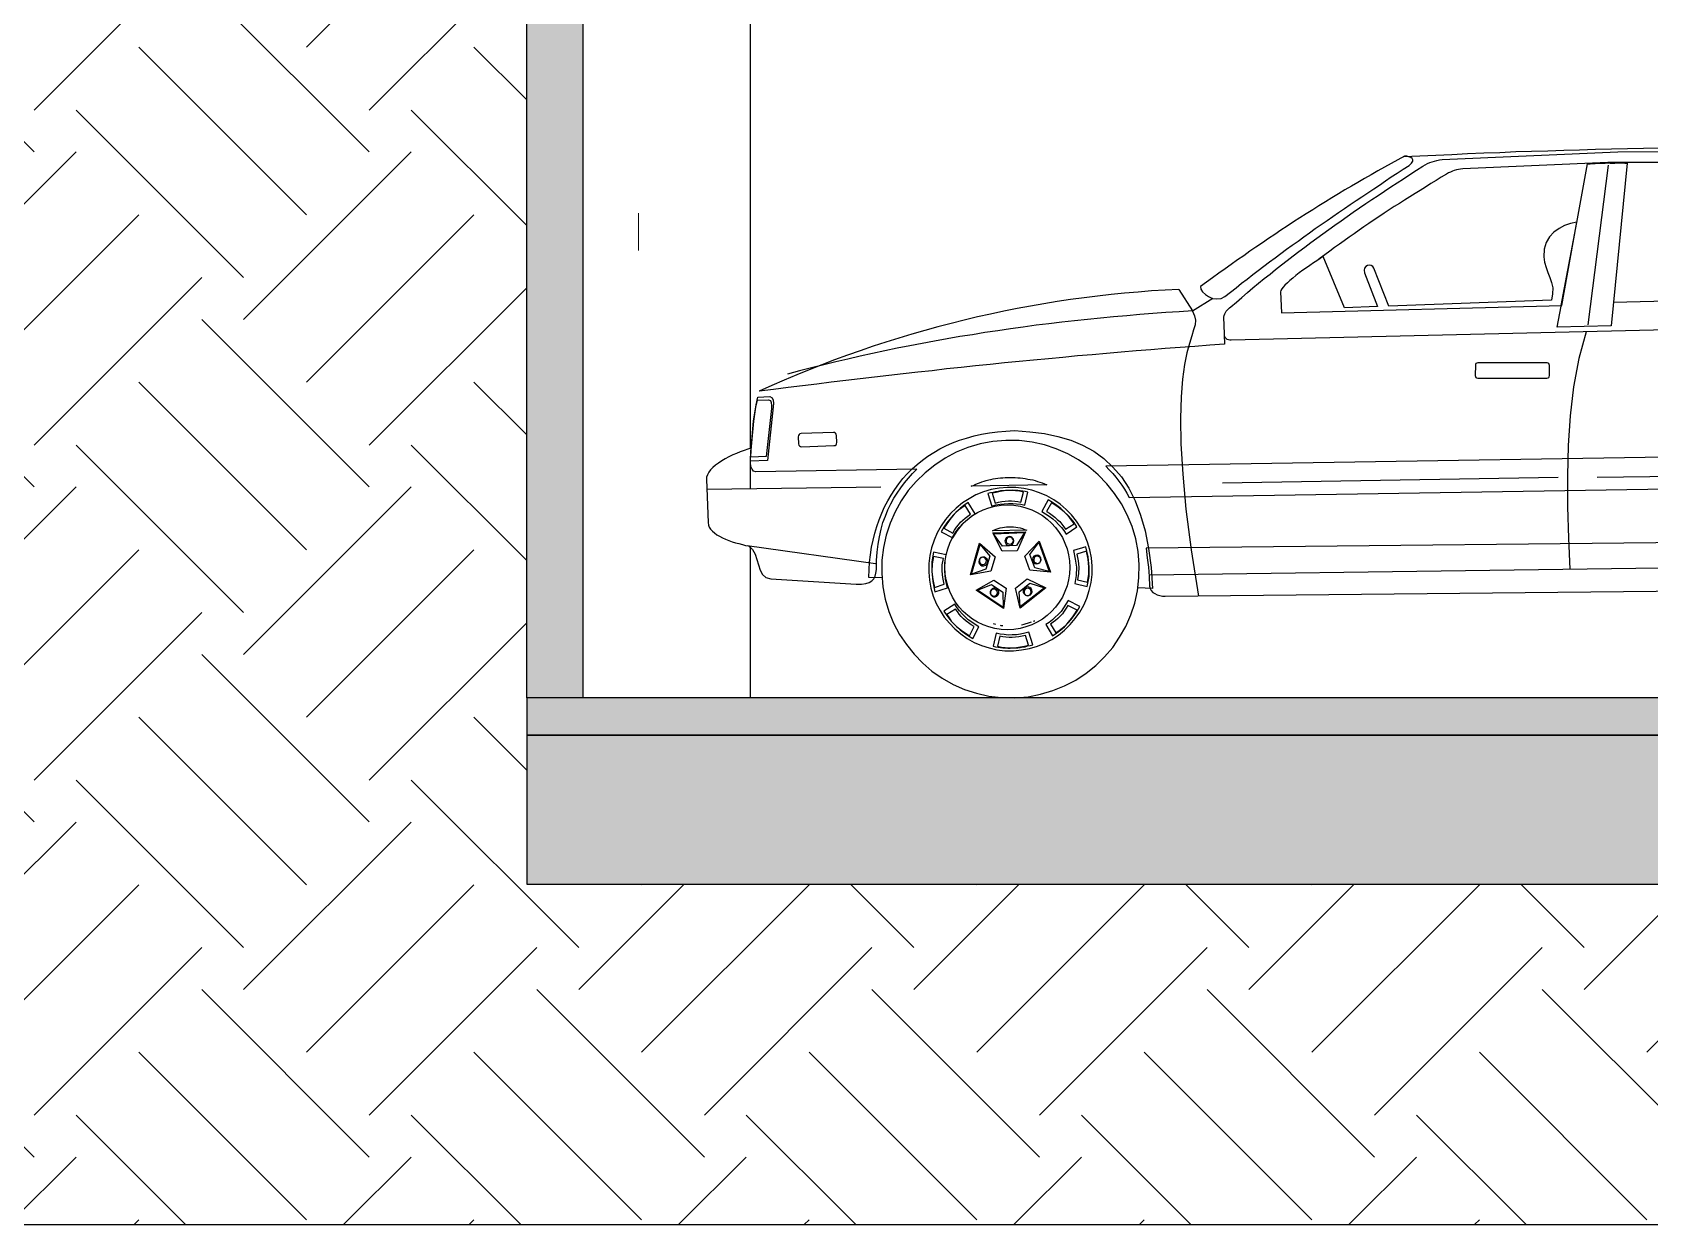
# Model space of a CAD drawing. Header units: metres. Extents: x 2750 to 2938, y 1259 to 1403.
# Drawn here: x 2892.665 to 2896.999, y 1377.209 to 1380.405 of the extents above; entities that cross this region are included whole.
import ezdxf

# ---------------------------------------------------------------- set-up
doc = ezdxf.new("R2010")
doc.units = ezdxf.units.M
doc.linetypes.add('ACAD_ISO10W100', pattern=[18, 12, -3, 0, -3])
for name, color, linetype in [('A', 3, 'Continuous'), ('HA', 8, 'Continuous'), ('HATCH', 250, 'Continuous'), ('MURO', 5, 'Continuous'), ('SECCION', 6, 'Continuous')]:
    doc.layers.add(name, color=color, linetype=linetype)
doc.layers.add('A-EJES', color=57, linetype='ACAD_ISO10W100', lineweight=0)

# ---------------------------------------------------------------- blocks, each defined once
blk = doc.blocks.new('autos atras')
at = {"color": 8, "linetype": 'Continuous'}
for points in [[(437.7111, -208.5379), (437.6687, -208.5387), (437.6257, -208.5394), (437.5833, -208.5408), (437.5403, -208.5415), (437.4973, -208.5429), (437.4549, -208.5442), (437.4119, -208.5456), (437.3689, -208.5469), (437.3265, -208.5482), (437.2835, -208.5502), (437.2405, -208.5515), (437.1975, -208.5534), (437.1552, -208.5554), (437.1122, -208.5573), (437.0692, -208.5592), (437.0262, -208.5611)], [(436.4814, -208.9091), (436.4827, -208.9161), (436.4869, -208.9235), (436.4946, -208.9304), (436.5034, -208.936), (436.5139, -208.9405), (436.5256, -208.942), (436.5366, -208.9407), (436.547, -208.9358), (436.5619, -208.9239), (436.5768, -208.9121), (436.5917, -208.9002), (436.6066, -208.8889), (436.6215, -208.877), (436.6364, -208.8657), (436.6513, -208.8544), (436.6668, -208.843), (436.6817, -208.8317), (436.6972, -208.8204), (436.7121, -208.8091), (436.7276, -208.7978), (436.7431, -208.787), (436.7586, -208.7757), (436.7741, -208.765), (436.789, -208.7537), (436.8051, -208.7429), (436.8206, -208.7322), (436.8361, -208.7215), (436.8516, -208.7107), (436.8671, -208.7), (436.8826, -208.6892), (436.8987, -208.6785), (436.9142, -208.6683), (436.9303, -208.6576), (436.9458, -208.6469), (436.9613, -208.6367), (436.9774, -208.6259), (436.9929, -208.6152), (437.009, -208.605), (437.0245, -208.5943), (437.0406, -208.5841), (437.0469, -208.5782), (437.0503, -208.5729), (437.0502, -208.5688), (437.0484, -208.5654), (437.0448, -208.5631), (437.0396, -208.5609), (437.0343, -208.5598), (437.0285, -208.5594), (437.0101, -208.569), (436.9922, -208.5792), (436.9744, -208.5888), (436.9566, -208.599), (436.9387, -208.6092), (436.9209, -208.6194), (436.9036, -208.6296), (436.8858, -208.6398), (436.8685, -208.65), (436.8513, -208.6607), (436.8335, -208.6709), (436.8162, -208.6817), (436.799, -208.6925), (436.7823, -208.7032), (436.765, -208.714), (436.7478, -208.7248), (436.7311, -208.7355), (436.7139, -208.7469), (436.6972, -208.7576), (436.6806, -208.769), (436.6639, -208.7803), (436.6473, -208.7917), (436.63, -208.803), (436.6134, -208.8144), (436.5973, -208.8263), (436.5807, -208.8376), (436.564, -208.8495), (436.5474, -208.8614), (436.5307, -208.8734), (436.5141, -208.8853), (436.498, -208.8972), (436.4814, -208.9091)], [(438.4123, -209.009), (436.5642, -209.0529), (436.5601, -209.0524), (436.5566, -209.0519), (436.5531, -209.0508), (436.5507, -209.0485), (436.5483, -209.0462), (436.5471, -209.0434), (436.5459, -209.0399), (436.5458, -209.0358), (436.5445, -208.9911), (436.545, -208.9864), (436.5466, -208.9823), (436.5483, -208.9788), (436.5506, -208.9753), (436.5534, -208.9718), (436.5563, -208.9688), (436.5597, -208.9658), (436.5632, -208.9635), (436.578, -208.9504), (436.5923, -208.9379), (436.6072, -208.9249), (436.6221, -208.9124), (436.637, -208.8999), (436.6525, -208.8875), (436.668, -208.8756), (436.6828, -208.8631), (436.6983, -208.8506), (436.7138, -208.8387), (436.7299, -208.8268), (436.7453, -208.8149), (436.7614, -208.803), (436.7775, -208.7911), (436.7935, -208.7792), (436.8096, -208.7673), (436.8257, -208.7559), (436.8417, -208.744), (436.8584, -208.7327), (436.8745, -208.7213), (436.8911, -208.7094), (436.9078, -208.6981), (436.9244, -208.6867), (436.9411, -208.6754), (436.9577, -208.6646), (436.975, -208.6533), (436.9916, -208.642), (437.0089, -208.6306), (437.0255, -208.6199), (437.0428, -208.6085), (437.06, -208.5972), (437.0772, -208.5864), (437.0836, -208.5828), (437.0899, -208.5792), (437.0963, -208.5767), (437.102, -208.5743), (437.1084, -208.5725), (437.1153, -208.5706), (437.1223, -208.5693), (437.1292, -208.568), (437.5997, -208.548), (438.1582, -208.5462)], [(438.0768, -208.5767), (437.5729, -208.5764), (437.1843, -208.5932), (437.1785, -208.5939), (437.1727, -208.5951), (437.1675, -208.5964), (437.1617, -208.5977), (437.1565, -208.5995), (437.1513, -208.6019), (437.1461, -208.6043), (437.141, -208.6073), (437.1266, -208.6157), (437.1128, -208.6247), (437.0984, -208.6331), (437.0846, -208.6421), (437.0702, -208.651), (437.0564, -208.6594), (437.0427, -208.6684), (437.0283, -208.6773), (437.0145, -208.6863), (437.0007, -208.6947), (436.9875, -208.7036), (436.9737, -208.7126), (436.9599, -208.7216), (436.9467, -208.7305), (436.9329, -208.7401), (436.9197, -208.749), (436.9065, -208.758), (436.8933, -208.7675), (436.8801, -208.7765), (436.8669, -208.786), (436.8537, -208.795), (436.8405, -208.8045), (436.8279, -208.814), (436.8152, -208.8236), (436.8021, -208.8331), (436.7929, -208.8402), (436.7929, -208.8402)], [(437.4897, -208.7371), (437.5189, -208.5797), (437.5258, -208.5796), (437.5328, -208.5789), (437.5392, -208.5787), (437.5462, -208.5786), (437.5531, -208.5785), (437.5595, -208.5784), (437.5659, -208.5783), (437.5729, -208.5776), (437.5793, -208.578), (437.5857, -208.5779), (437.592, -208.5778), (437.599, -208.5777), (437.6054, -208.5776), (437.6118, -208.5775), (437.6188, -208.5779), (437.6252, -208.5778), (437.5818, -209.0145), (437.4377, -209.0182), (437.4483, -208.9611), (437.4483, -208.9599), (437.4897, -208.7371)], [(437.5742, -208.5839), (437.5196, -209.0115)], [(437.4902, -208.736), (437.4735, -208.7398), (437.4573, -208.7453), (437.4423, -208.7531), (437.4285, -208.7632), (437.4171, -208.7756), (437.4081, -208.7909), (437.4026, -208.809), (437.4012, -208.8294), (437.4032, -208.8439), (437.4076, -208.8578), (437.4124, -208.8711), (437.4179, -208.8843), (437.4222, -208.8976), (437.4254, -208.9121), (437.4251, -208.9284), (437.4219, -208.9458), (436.9863, -208.9612), (436.9461, -208.8596), (436.9431, -208.855), (436.939, -208.8527), (436.9337, -208.8517), (436.9291, -208.8529), (436.9245, -208.8553), (436.9211, -208.8594), (436.92, -208.8647), (436.9207, -208.8717), (436.9561, -208.9623), (436.8672, -208.9656), (436.8101, -208.8283), (436.8021, -208.8337), (436.7935, -208.8396), (436.7842, -208.8456), (436.7745, -208.8522), (436.7653, -208.8587), (436.7555, -208.8653), (436.7464, -208.8724), (436.7372, -208.8796), (436.7292, -208.8861), (436.7211, -208.8926), (436.7143, -208.8992), (436.708, -208.9051), (436.7029, -208.9104), (436.6995, -208.9151), (436.6972, -208.9198), (436.6961, -208.9233), (436.6983, -208.9791), (437.4495, -208.9599), (437.4902, -208.736)], [(436.4234, -208.9165), (436.4599, -208.974), (436.4245, -208.9764), (436.3891, -208.9788), (436.3542, -208.9811), (436.3188, -208.9841), (436.284, -208.987), (436.2486, -208.99), (436.2138, -208.9935), (436.1789, -208.997), (436.1442, -209.0005), (436.1099, -209.0046), (436.0751, -209.0088), (436.0409, -209.0128), (436.0067, -209.0175), (435.9725, -209.0222), (435.9383, -209.0275), (435.9041, -209.0321), (435.8705, -209.038), (435.8363, -209.0432), (435.8026, -209.0491), (435.769, -209.0549), (435.7355, -209.0613), (435.7024, -209.0677), (435.6688, -209.0741), (435.6358, -209.0811), (435.6028, -209.0881), (435.5698, -209.0956), (435.5368, -209.1032), (435.5044, -209.1107), (435.472, -209.1189), (435.4396, -209.127), (435.4072, -209.1351), (435.3748, -209.1438)], [(436.5145, -208.9411), (436.4605, -208.9746), (436.4659, -208.9873), (436.4679, -208.9989), (436.4669, -209.0111), (436.4631, -209.0245), (436.4582, -209.0409), (436.4521, -209.0613), (436.445, -209.0864), (436.4386, -209.118), (436.4335, -209.1576), (436.4297, -209.2047), (436.4278, -209.2623), (436.429, -209.3309), (436.4339, -209.4116), (436.4426, -209.5056), (436.4567, -209.6146), (436.4758, -209.7386)], [(437.5882, -208.9505), (438.0908, -208.938), (438.091, -208.9485)], [(436.5447, -209.037), (436.5457, -209.0637), (436.5063, -209.0662), (436.4668, -209.0692), (436.4267, -209.0722), (436.3873, -209.0753), (436.3484, -209.0783), (436.3089, -209.0813), (436.2694, -209.0844), (436.23, -209.088), (436.1911, -209.0916), (436.1516, -209.0946), (436.1128, -209.0988), (436.0739, -209.1024), (436.0344, -209.106), (435.9955, -209.1096), (435.9567, -209.1137), (435.9178, -209.1179), (435.8789, -209.1215), (435.8401, -209.1257), (435.8012, -209.1299), (435.7629, -209.1346), (435.724, -209.1388), (435.6852, -209.143), (435.6463, -209.1477), (435.608, -209.1519), (435.5692, -209.1567), (435.5309, -209.1608), (435.492, -209.1656), (435.4537, -209.1703), (435.4149, -209.1751), (435.3766, -209.1799), (435.3377, -209.1846), (435.2994, -209.1894)], [(437.5147, -209.0302), (437.495, -209.1021), (437.4812, -209.1773), (437.4722, -209.2553), (437.4666, -209.3351), (437.4646, -209.4165), (437.4649, -209.4996), (437.4675, -209.5833), (437.4713, -209.6669)], [(437.4103, -209.1135), (437.2244, -209.1133), (437.2221, -209.1139), (437.2198, -209.1151), (437.2186, -209.1175), (437.2181, -209.1198), (437.218, -209.1477), (437.2186, -209.15), (437.2198, -209.1523), (437.2216, -209.154), (437.2245, -209.1545), (437.4099, -209.1542), (437.4128, -209.1535), (437.4151, -209.1523), (437.4162, -209.1506), (437.4168, -209.1477), (437.4169, -209.1203), (437.4162, -209.1174), (437.415, -209.1151), (437.4133, -209.114), (437.4103, -209.1135)], [(435.2957, -209.2051), (435.3276, -209.204), (435.3335, -209.2068), (435.3365, -209.2131), (435.3372, -209.2218), (435.3368, -209.2311), (435.3214, -209.3756), (435.2755, -209.377), (435.2768, -209.3554), (435.2782, -209.3339), (435.2801, -209.3118), (435.2821, -209.2902), (435.284, -209.2687), (435.2871, -209.2477), (435.2908, -209.2261), (435.2957, -209.2051)], [(435.2947, -209.2133), (435.3237, -209.2122), (435.329, -209.2144), (435.3314, -209.2196), (435.3321, -209.2277), (435.3317, -209.2359), (435.3177, -209.3646), (435.2764, -209.3665), (435.2778, -209.3473), (435.2792, -209.3275), (435.2807, -209.3083), (435.2826, -209.2891), (435.2846, -209.2698), (435.2872, -209.2506), (435.2903, -209.232), (435.2947, -209.2133)], [(435.4979, -209.2998), (435.4119, -209.3025), (435.4084, -209.3037), (435.4061, -209.3055), (435.4044, -209.3078), (435.4039, -209.3113), (435.4048, -209.3305), (435.4055, -209.334), (435.4073, -209.3363), (435.4096, -209.338), (435.4131, -209.3385), (435.4991, -209.3352), (435.5026, -209.3346), (435.5049, -209.3328), (435.5066, -209.3304), (435.5071, -209.3269), (435.5062, -209.3078), (435.5055, -209.3043), (435.5037, -209.302), (435.5014, -209.3003), (435.4979, -209.2998)], [(435.6283, -209.69), (435.5926, -209.6887), (435.5934, -209.6677), (435.5947, -209.6474), (435.5973, -209.6276), (435.6004, -209.6077), (435.6041, -209.5885), (435.6091, -209.5698), (435.6145, -209.5517), (435.6206, -209.5342), (435.6273, -209.5166), (435.6351, -209.4996), (435.6435, -209.4832), (435.6526, -209.4679), (435.6622, -209.4526), (435.673, -209.4379), (435.6838, -209.4238), (435.6957, -209.4108), (435.7089, -209.3977), (435.722, -209.3859), (435.7363, -209.374), (435.7513, -209.3633), (435.7668, -209.3537), (435.7829, -209.3441), (435.7996, -209.3357), (435.8175, -209.3278), (435.836, -209.3211), (435.8544, -209.3149), (435.8747, -209.3093), (435.895, -209.3049), (435.9158, -209.301), (435.9379, -209.2983), (435.9599, -209.2962), (435.9831, -209.2952), (436.0245, -209.2979), (436.0635, -209.3031), (436.0997, -209.3106), (436.1342, -209.321), (436.1658, -209.3344), (436.1957, -209.3501), (436.2228, -209.37), (436.247, -209.3928), (436.2696, -209.4191), (436.2893, -209.4496), (436.3062, -209.4836), (436.3208, -209.5217), (436.3332, -209.5639), (436.3427, -209.6108), (436.3495, -209.6618), (436.3534, -209.7181)], [(435.7211, -209.3981), (435.2905, -209.4052), (435.2841, -209.4035), (435.2799, -209.3984), (435.2769, -209.3909), (435.2756, -209.3816), (435.2754, -209.3712), (435.2763, -209.3607), (435.2767, -209.3508), (435.2778, -209.342), (435.2685, -209.3451), (435.2587, -209.3482), (435.2483, -209.3519), (435.2379, -209.3561), (435.2281, -209.3604), (435.2177, -209.3652), (435.2079, -209.3706), (435.1987, -209.376), (435.1901, -209.382), (435.1821, -209.3879), (435.1752, -209.3938), (435.1689, -209.4004), (435.1644, -209.4068), (435.1605, -209.4133), (435.1582, -209.4197), (435.1578, -209.4261), (435.1621, -209.5417), (435.1629, -209.5481), (435.1653, -209.5539), (435.1689, -209.5596), (435.1736, -209.5648), (435.1789, -209.5693), (435.1854, -209.5744), (435.1924, -209.5784), (435.2007, -209.5823), (435.2089, -209.5862), (435.2176, -209.5896), (435.2264, -209.5929), (435.2358, -209.5956), (435.2445, -209.5978), (435.2539, -209.6005), (435.2626, -209.6027), (435.2708, -209.6043), (435.2808, -209.6134), (435.288, -209.6261), (435.2929, -209.6405), (435.2973, -209.655), (435.3016, -209.6689), (435.3076, -209.6809), (435.3171, -209.6889), (435.3305, -209.6928), (435.5586, -209.7067), (435.5731, -209.7064), (435.5847, -209.7045), (435.5934, -209.702), (435.6009, -209.6978), (435.606, -209.6925), (435.6094, -209.6855), (435.6115, -209.6773), (435.6131, -209.6674), (435.6133, -209.6436), (435.6152, -209.6209), (435.6177, -209.5993), (435.6214, -209.5795), (435.6257, -209.5596), (435.6306, -209.5415), (435.6373, -209.524), (435.644, -209.5076), (435.6518, -209.4917), (435.6597, -209.4765), (435.6688, -209.4624), (435.6784, -209.4483), (435.6886, -209.4353), (435.6988, -209.4223), (435.7097, -209.4099), (435.7211, -209.3981)], [(435.9604, -209.3212), (435.925, -209.3241), (435.8914, -209.3306), (435.8584, -209.3404), (435.8272, -209.3532), (435.7973, -209.3688), (435.7697, -209.3873), (435.7439, -209.4081), (435.7199, -209.4312), (435.6983, -209.456), (435.6796, -209.4837), (435.6633, -209.5125), (435.6498, -209.5435), (435.6394, -209.5751), (435.6318, -209.6083), (435.6278, -209.6427), (435.6273, -209.6782), (435.6302, -209.7136), (435.6366, -209.7472), (435.6465, -209.7801), (435.6593, -209.8113), (435.6749, -209.8412), (435.6934, -209.8688), (435.7142, -209.8946), (435.7373, -209.9186), (435.7621, -209.9402), (435.7898, -209.9589), (435.8185, -209.9753), (435.8496, -209.9887), (435.8812, -209.9991), (435.9144, -210.0067), (435.9488, -210.0107), (435.9842, -210.0113), (436.0197, -210.0083), (436.0533, -210.0019), (436.0862, -209.992), (436.1174, -209.9792), (436.1473, -209.9636), (436.1749, -209.9451), (436.2007, -209.9243), (436.2247, -209.9012), (436.2463, -209.8764), (436.265, -209.8488), (436.2814, -209.82), (436.2948, -209.7889), (436.3052, -209.7574), (436.3128, -209.7241), (436.3168, -209.6897), (436.3174, -209.6543), (436.3144, -209.6189), (436.308, -209.5853), (436.2981, -209.5523), (436.2854, -209.5212), (436.2697, -209.4912), (436.2512, -209.4636), (436.2304, -209.4379), (436.2073, -209.4139), (436.1825, -209.3922), (436.1549, -209.3735), (436.1261, -209.3572), (436.095, -209.3438), (436.0635, -209.3333), (436.0302, -209.3258), (435.9958, -209.3217), (435.9604, -209.3212)], [(438.34, -209.3568), (436.2278, -209.3902), (436.2373, -209.4), (436.2467, -209.4097), (436.2551, -209.42), (436.2628, -209.4303), (436.2705, -209.4412), (436.2777, -209.4521), (436.2843, -209.4631), (436.2903, -209.4746), (438.2358, -209.4429)], [(435.6249, -209.4463), (435.1594, -209.4528)], [(435.9643, -209.4472), (435.9423, -209.4494), (435.9208, -209.4533), (435.9, -209.4594), (435.8798, -209.4673), (435.8614, -209.4776), (435.8436, -209.4889), (435.827, -209.5026), (435.8121, -209.5168), (435.7985, -209.5333), (435.7866, -209.5504), (435.7759, -209.5692), (435.7675, -209.5885), (435.7609, -209.609), (435.756, -209.63), (435.7535, -209.6515), (435.7533, -209.6742), (435.7555, -209.6962), (435.7593, -209.7177), (435.7655, -209.7385), (435.7734, -209.7587), (435.7836, -209.7771), (435.795, -209.7949), (435.8087, -209.8115), (435.8229, -209.8264), (435.8394, -209.84), (435.8565, -209.8519), (435.8752, -209.8627), (435.8946, -209.871), (435.915, -209.8776), (435.936, -209.8825), (435.9576, -209.885), (435.9803, -209.8852), (436.0023, -209.8831), (436.0238, -209.8792), (436.0446, -209.873), (436.0648, -209.8651), (436.0832, -209.8549), (436.101, -209.8435), (436.1176, -209.8299), (436.1325, -209.8151), (436.1461, -209.7991), (436.158, -209.7821), (436.1687, -209.7633), (436.1771, -209.7439), (436.1837, -209.7235), (436.1886, -209.7025), (436.1911, -209.681), (436.1913, -209.6583), (436.1891, -209.6362), (436.1853, -209.6148), (436.1791, -209.594), (436.1712, -209.5738), (436.161, -209.5554), (436.1496, -209.5375), (436.136, -209.5209), (436.1212, -209.5061), (436.1052, -209.4924), (436.0882, -209.4805), (436.0694, -209.4698), (436.05, -209.4614), (436.0296, -209.4548), (436.0086, -209.4499), (435.987, -209.4474), (435.9643, -209.4472)], [(435.8672, -209.4443), (435.873, -209.4419), (435.8782, -209.4395), (435.884, -209.4371), (435.8897, -209.4346), (435.8955, -209.4328), (435.9019, -209.4309), (435.9076, -209.4291), (435.914, -209.4272), (435.9198, -209.4259), (435.9262, -209.4247), (435.9325, -209.4234), (435.9389, -209.4227), (435.9453, -209.422), (435.9517, -209.4213), (435.9581, -209.4206), (435.9645, -209.4205), (435.9714, -209.4204), (435.9784, -209.4203), (435.9854, -209.4207), (435.9918, -209.4212), (435.9988, -209.4216), (436.0058, -209.4227), (436.0122, -209.4237), (436.0186, -209.4248), (436.0256, -209.4258), (436.032, -209.4274), (436.0384, -209.4291), (436.0448, -209.4313), (436.0507, -209.4329), (436.0571, -209.4351), (436.0636, -209.4373), (436.0694, -209.4401), (435.8672, -209.4443)], [(437.4396, -209.421), (436.5402, -209.4358)], [(438.1794, -209.4125), (437.5443, -209.4209)], [(435.8593, -209.488), (435.8478, -209.4958), (435.8375, -209.5041), (435.8277, -209.5124), (435.8186, -209.5219), (435.8095, -209.532), (435.8015, -209.5426), (435.7942, -209.5537), (435.7869, -209.5661), (435.8179, -209.5824), (435.8242, -209.5724), (435.8304, -209.563), (435.8372, -209.5535), (435.8446, -209.5453), (435.852, -209.5376), (435.8606, -209.5305), (435.8692, -209.5239), (435.8778, -209.518), (435.8593, -209.488)], [(436.0186, -209.4602), (436.0116, -209.4586), (436.0052, -209.4576), (435.9982, -209.4565), (435.9918, -209.456), (435.9854, -209.4556), (435.9784, -209.4551), (435.9721, -209.4553), (435.9656, -209.4554), (435.9587, -209.4555), (435.9523, -209.4562), (435.9459, -209.4569), (435.939, -209.4582), (435.932, -209.4589), (435.9256, -209.4607), (435.9187, -209.462), (435.9117, -209.4639), (435.9222, -209.4974), (435.9332, -209.4943), (435.9448, -209.4923), (435.9558, -209.491), (435.9668, -209.4902), (435.9785, -209.49), (435.989, -209.491), (436, -209.4925), (436.0105, -209.4947), (436.0186, -209.4602)], [(436.007, -209.4598), (435.9965, -209.4577), (435.986, -209.4567), (435.9761, -209.4558), (435.9657, -209.4559), (435.9552, -209.4567), (435.9448, -209.458), (435.9344, -209.4606), (435.9234, -209.4631), (435.9314, -209.4891), (435.9401, -209.4866), (435.9493, -209.4853), (435.958, -209.484), (435.9667, -209.4832), (435.9755, -209.4831), (435.9842, -209.4841), (435.9923, -209.4851), (436.0005, -209.4867), (436.007, -209.4598)], [(436.1505, -209.5532), (436.1427, -209.5417), (436.135, -209.5314), (436.1261, -209.5217), (436.1166, -209.5125), (436.1072, -209.504), (436.0966, -209.496), (436.0848, -209.4881), (436.073, -209.4808), (436.0568, -209.5119), (436.0667, -209.5181), (436.0761, -209.5243), (436.0856, -209.5311), (436.0938, -209.5385), (436.1015, -209.5465), (436.1087, -209.5545), (436.1152, -209.5631), (436.1212, -209.5723), (436.1505, -209.5532)], [(436.1428, -209.5452), (436.1368, -209.536), (436.1309, -209.528), (436.1237, -209.52), (436.1166, -209.5131), (436.1084, -209.5063), (436.1001, -209.5001), (436.0913, -209.4938), (436.0819, -209.4882), (436.069, -209.5122), (436.0766, -209.5167), (436.0842, -209.5218), (436.0913, -209.5275), (436.0978, -209.5332), (436.1043, -209.5389), (436.1097, -209.5458), (436.115, -209.5527), (436.1198, -209.5596), (436.1428, -209.5452)], [(435.8507, -209.4958), (435.8421, -209.5017), (435.8335, -209.5083), (435.826, -209.5148), (435.8186, -209.5225), (435.8124, -209.5301), (435.8061, -209.5384), (435.7999, -209.5472), (435.7942, -209.5566), (435.8183, -209.5696), (435.8228, -209.5619), (435.8279, -209.5543), (435.833, -209.5472), (435.8387, -209.5407), (435.845, -209.5348), (435.8513, -209.5295), (435.8582, -209.5241), (435.8651, -209.5193), (435.8507, -209.4958)], [(438.0425, -209.5922), (436.3358, -209.6104), (436.3391, -209.6359), (436.3419, -209.6608), (436.3441, -209.6864), (436.3451, -209.7119), (436.3464, -209.7183), (436.3494, -209.7235), (436.3541, -209.7286), (436.3594, -209.732), (436.3659, -209.7354), (436.3723, -209.737), (436.3799, -209.7386), (436.3869, -209.739), (438.1413, -209.7212)], [(435.924, -209.5636), (435.9292, -209.5612), (435.9344, -209.5594), (435.9396, -209.5575), (435.9448, -209.5557), (435.9506, -209.5544), (435.9563, -209.5538), (435.9621, -209.5531), (435.968, -209.553), (435.9744, -209.5528), (435.9807, -209.5533), (435.9866, -209.5538), (435.9924, -209.5549), (435.9988, -209.5559), (436.0047, -209.5575), (436.0099, -209.5598), (436.0158, -209.562), (435.924, -209.5636)], [(436.0124, -209.5667), (435.99, -209.6171), (435.9505, -209.6184), (435.9247, -209.5694), (436.0124, -209.5667)], [(436.0101, -209.5685), (435.9886, -209.6032), (435.9514, -209.6044), (435.927, -209.5717), (436.0101, -209.5685)], [(435.969, -209.5791), (435.9644, -209.5804), (435.9609, -209.5827), (435.9587, -209.5868), (435.9576, -209.5915), (435.9588, -209.5961), (435.9612, -209.5996), (435.9648, -209.6018), (435.9694, -209.6029), (435.9741, -209.6017), (435.9781, -209.5993), (435.9803, -209.5952), (435.9814, -209.5905), (435.9802, -209.5859), (435.9772, -209.5824), (435.9737, -209.5802), (435.969, -209.5791)], [(435.9696, -209.5803), (435.9661, -209.5809), (435.9633, -209.5833), (435.961, -209.5868), (435.9605, -209.5903), (435.9611, -209.5938), (435.9635, -209.5966), (435.967, -209.5989), (435.9705, -209.5994), (435.974, -209.5982), (435.9775, -209.5958), (435.9797, -209.5929), (435.9802, -209.5894), (435.979, -209.5859), (435.9766, -209.583), (435.9737, -209.5808), (435.9696, -209.5803)], [(435.2667, -209.6032), (435.6105, -209.6517)], [(435.7663, -209.6205), (435.7621, -209.6467), (435.7614, -209.6729), (435.7642, -209.6995), (435.77, -209.7268), (435.8035, -209.7163), (435.7984, -209.6937), (435.7963, -209.6711), (435.7965, -209.6496), (435.8002, -209.628), (435.7663, -209.6205)], [(435.8897, -209.5968), (435.931, -209.6338), (435.9201, -209.6718), (435.8656, -209.6815), (435.8897, -209.5968)], [(435.8909, -209.6003), (435.9171, -209.6312), (435.9066, -209.6668), (435.8679, -209.6797), (435.8909, -209.6003)], [(436.0794, -209.6742), (436.0247, -209.6688), (436.0106, -209.6313), (436.0494, -209.5916), (436.0794, -209.6742)], [(436.0764, -209.6725), (436.0373, -209.6628), (436.0245, -209.6275), (436.0483, -209.5946), (436.0764, -209.6725)], [(436.1783, -209.7125), (436.1831, -209.6863), (436.1832, -209.6602), (436.1804, -209.6335), (436.1747, -209.6063), (436.1412, -209.6167), (436.1462, -209.6393), (436.1489, -209.6613), (436.1482, -209.6835), (436.1445, -209.705), (436.1783, -209.7125)], [(436.1787, -209.7009), (436.1824, -209.6805), (436.1826, -209.6602), (436.1805, -209.6393), (436.176, -209.6179), (436.15, -209.6259), (436.1538, -209.6438), (436.1553, -209.6612), (436.155, -209.6781), (436.1518, -209.695), (436.1787, -209.7009)], [(435.7659, -209.6321), (435.7622, -209.6525), (435.762, -209.6729), (435.7641, -209.6938), (435.7686, -209.7152), (435.7946, -209.7066), (435.7908, -209.6892), (435.7893, -209.6718), (435.7896, -209.6549), (435.7928, -209.638), (435.7659, -209.6321)], [(435.8882, -209.6421), (435.8877, -209.6468), (435.8889, -209.6514), (435.8919, -209.6549), (435.896, -209.6571), (435.9007, -209.6576), (435.9053, -209.6558), (435.9087, -209.6528), (435.911, -209.6487), (435.9115, -209.6441), (435.9096, -209.6395), (435.9067, -209.6366), (435.9026, -209.6343), (435.8979, -209.6339), (435.8933, -209.6351), (435.8904, -209.638), (435.8882, -209.6421)], [(435.8893, -209.6416), (435.8894, -209.6456), (435.89, -209.6491), (435.8924, -209.652), (435.8959, -209.6536), (435.8994, -209.6542), (435.9029, -209.6529), (435.9058, -209.6506), (435.9075, -209.647), (435.908, -209.643), (435.9067, -209.6395), (435.9044, -209.6366), (435.9014, -209.6349), (435.8973, -209.6344), (435.8939, -209.6357), (435.891, -209.638), (435.8893, -209.6416)], [(436.0537, -209.6363), (436.0513, -209.6323), (436.0478, -209.63), (436.0437, -209.6289), (436.0391, -209.6296), (436.0351, -209.632), (436.0322, -209.6355), (436.0311, -209.6402), (436.0318, -209.6448), (436.0342, -209.6489), (436.0377, -209.6511), (436.0424, -209.6522), (436.047, -209.6515), (436.0511, -209.6491), (436.0533, -209.6456), (436.0544, -209.641), (436.0537, -209.6363)], [(436.0532, -209.6381), (436.0514, -209.6346), (436.0479, -209.6323), (436.0443, -209.6312), (436.0409, -209.6319), (436.038, -209.6337), (436.0357, -209.6372), (436.0346, -209.6407), (436.0353, -209.6442), (436.0371, -209.6476), (436.0406, -209.6499), (436.0441, -209.651), (436.0476, -209.6504), (436.051, -209.6486), (436.0527, -209.645), (436.0538, -209.6415), (436.0532, -209.6381)], [(438.1693, -209.6574), (436.3452, -209.6829)], [(435.8803, -209.7231), (435.9281, -209.6955), (435.961, -209.7175), (435.9533, -209.7723), (435.8803, -209.7231)], [(435.8838, -209.723), (435.9213, -209.7078), (435.9519, -209.7282), (435.9526, -209.7694), (435.8838, -209.723)], [(435.998, -209.771), (435.986, -209.7171), (436.0169, -209.6928), (436.0668, -209.7168), (435.998, -209.771)], [(435.9985, -209.7675), (435.9955, -209.7274), (436.0247, -209.7042), (436.0639, -209.7169), (435.9985, -209.7675)], [(435.923, -209.7386), (435.9271, -209.7402), (435.9318, -209.7402), (435.9358, -209.7389), (435.9392, -209.7354), (435.9415, -209.7313), (435.9414, -209.7266), (435.9396, -209.7226), (435.9366, -209.7191), (435.9319, -209.7175), (435.9273, -209.717), (435.9233, -209.7188), (435.9198, -209.7224), (435.9182, -209.7265), (435.9182, -209.7311), (435.92, -209.7351), (435.923, -209.7386)], [(435.923, -209.7368), (435.9265, -209.7385), (435.93, -209.7385), (435.9335, -209.7372), (435.9363, -209.7348), (435.9374, -209.7313), (435.9374, -209.7279), (435.9361, -209.7244), (435.9338, -209.7215), (435.9303, -209.7199), (435.9262, -209.7199), (435.9227, -209.7212), (435.9199, -209.7241), (435.9188, -209.7276), (435.9188, -209.7311), (435.92, -209.734), (435.923, -209.7368)], [(436.0258, -209.735), (436.0287, -209.7315), (436.0303, -209.7274), (436.0297, -209.7227), (436.0279, -209.7187), (436.0243, -209.7159), (436.0197, -209.7142), (436.015, -209.7143), (436.011, -209.7167), (436.0081, -209.7202), (436.0065, -209.7243), (436.0065, -209.729), (436.0089, -209.733), (436.0125, -209.7358), (436.0172, -209.7375), (436.0218, -209.7374), (436.0258, -209.735)], [(436.0241, -209.735), (436.0264, -209.7321), (436.0275, -209.728), (436.0274, -209.7245), (436.0262, -209.7211), (436.0232, -209.7188), (436.0197, -209.7177), (436.0157, -209.7183), (436.0122, -209.7201), (436.0099, -209.7231), (436.0088, -209.7266), (436.0089, -209.7301), (436.0107, -209.7335), (436.0136, -209.7358), (436.0172, -209.7369), (436.0206, -209.7368), (436.0241, -209.735)], [(436.0853, -209.845), (436.0968, -209.8372), (436.1071, -209.8295), (436.1169, -209.8206), (436.126, -209.8111), (436.1351, -209.8011), (436.1431, -209.7905), (436.151, -209.7793), (436.1584, -209.7669), (436.1267, -209.7507), (436.121, -209.7606), (436.1148, -209.77), (436.108, -209.7795), (436.1006, -209.7877), (436.0926, -209.7954), (436.0846, -209.8026), (436.076, -209.8091), (436.0668, -209.8151), (436.0853, -209.845)], [(436.3534, -209.7181), (436.3137, -209.7166)], [(435.7941, -209.7792), (435.8019, -209.7907), (435.8096, -209.801), (435.8185, -209.8114), (435.8274, -209.8205), (435.8374, -209.829), (435.848, -209.837), (435.8598, -209.8449), (435.8716, -209.8522), (435.8879, -209.8212), (435.8779, -209.8149), (435.8685, -209.8087), (435.859, -209.8019), (435.8508, -209.7945), (435.8431, -209.7865), (435.836, -209.7785), (435.8294, -209.7699), (435.8234, -209.7607), (435.7941, -209.7792)], [(435.8018, -209.7884), (435.8078, -209.797), (435.8138, -209.8056), (435.8209, -209.813), (435.828, -209.8199), (435.8357, -209.8267), (435.8439, -209.833), (435.8533, -209.8392), (435.8627, -209.8449), (435.8751, -209.8202), (435.8674, -209.8157), (435.8598, -209.8106), (435.8533, -209.8055), (435.8468, -209.7998), (435.8403, -209.7935), (435.835, -209.7872), (435.8302, -209.7803), (435.8254, -209.7734), (435.8018, -209.7884)], [(436.0939, -209.8373), (436.1025, -209.8313), (436.1111, -209.8247), (436.1186, -209.8182), (436.126, -209.8105), (436.1328, -209.8029), (436.1391, -209.7946), (436.1453, -209.7858), (436.151, -209.7764), (436.1263, -209.7634), (436.1218, -209.7711), (436.1167, -209.7787), (436.1116, -209.7858), (436.1053, -209.7923), (436.0996, -209.7988), (436.0933, -209.8041), (436.0864, -209.8089), (436.0796, -209.8137), (436.0939, -209.8373)], [(435.926, -209.8728), (435.9324, -209.8744), (435.9394, -209.8755), (435.9458, -209.8765), (435.9522, -209.877), (435.9592, -209.8774), (435.9656, -209.8779), (435.972, -209.8778), (435.9784, -209.8777), (435.9854, -209.8776), (435.9917, -209.8769), (435.9981, -209.8762), (436.0051, -209.8749), (436.0121, -209.8742), (436.0184, -209.8723), (436.0254, -209.871), (436.0323, -209.8692), (436.0218, -209.8351), (436.0108, -209.8382), (435.9992, -209.8407), (435.9882, -209.8421), (435.9772, -209.8428), (435.9662, -209.843), (435.9551, -209.842), (435.9446, -209.8405), (435.9341, -209.8383), (435.926, -209.8728)], [(435.9261, -209.8118), (435.9319, -209.814), (435.9325, -209.814), (435.9325, -209.814)], [(435.9448, -209.8167), (435.9465, -209.8172), (435.9523, -209.8177), (435.9523, -209.8177)], [(436.0283, -209.8082), (436.0225, -209.8106), (436.0081, -209.815), (436.0023, -209.8162), (436.0023, -209.8162)], [(436.0341, -209.8058), (436.0364, -209.8051), (436.0375, -209.8046), (436.0375, -209.8046)], [(435.9376, -209.8732), (435.9481, -209.8753), (435.9586, -209.8763), (435.9685, -209.8773), (435.979, -209.8771), (435.9888, -209.8763), (435.9993, -209.875), (436.0097, -209.8725), (436.0207, -209.87), (436.0127, -209.8439), (436.004, -209.8464), (435.9947, -209.8477), (435.986, -209.8491), (435.9773, -209.8498), (435.9692, -209.8499), (435.9604, -209.8489), (435.9523, -209.8479), (435.9441, -209.8463), (435.9376, -209.8732)]]:
    blk.add_lwpolyline(points, dxfattribs=at)
at = {"color": 8}
blk.add_circle((435.9642, -209.6616), 0.1674, dxfattribs=at)
blk.add_arc((436.5642, -211.9479), 3.0347, 92.6591, 114.6306, dxfattribs=at)

msp = doc.modelspace()

# ---------------------------------------------------------------- hatches: boundary and pattern name
at = {"layer": 'HA', "transparency": 33554687}
h = msp.add_hatch(color=1, dxfattribs=at)
h.dxf.hatch_style = 1
h.paths.add_polyline_path([(2894.14, 1381.2216), (2893.99, 1381.2216), (2893.99, 1381.1716), (2893.99, 1378.6216), (2894.14, 1378.6216)])
at = {"layer": 'HATCH', "transparency": 33554687}
h = msp.add_hatch(dxfattribs=at)
h.set_pattern_fill('AR-CONC', color=1, scale=0.025)
h.set_pattern_definition([(50, (2979.9572, 1318.02376), (0.17931505, -0.01568803), [0.01875, -0.20625]), (355, (2979.9572, 1318.02376), (-0.03468783, 0.18804803), [0.015, -0.165]), (100.45144, (2979.97215, 1318.02245), (0.1446272, 0.17236), [0.01593505, -0.17528553]), (46.1842, (2979.9572, 1318.07376), (0.26681033, -0.0413798), [0.028125, -0.309375]), (96.63564, (2979.97944, 1318.0703), (0.2336655, 0.24352965), [0.0239026, -0.26292844]), (351.18416, (2979.9572, 1318.07376), (0.2336655, 0.24352965), [0.0225, -0.2475]), (21, (2979.9822, 1318.06126), (0.14922676, -0.10065472), [0.01875, -0.20625]), (326, (2979.9822, 1318.06126), (0.06082883, 0.1812875), [0.015, -0.165]), (71.45144, (2979.99464, 1318.05287), (0.2100556, 0.0806328), [0.01593505, -0.17528553]), (37.5, (2979.957205, 1318.02376), (0.003039964, 0.083223463), [0, -0.163, 0, -0.1675, 0, -0.165625]), (7.5, (2979.957205, 1318.02376), (0.065767384, 0.09860293), [0, -0.0955, 0, -0.15925, 0, -0.063125]), (327.5, (2979.901455, 1318.02376), (0.13345561, -0.00563872), [0, -0.0625, 0, -0.195, 0, -0.25875]), (317.5, (2979.87645, 1318.02376), (0.14579654, 0.02502625), [0, -0.08125, 0, -0.1295, 0, -0.18375])])
h.paths.add_polyline_path([(2922.99, 1378.6216), (2893.99, 1378.6216), (2893.99, 1378.5216), (2922.99, 1378.5216)])
h = msp.add_hatch(dxfattribs=at)
h.set_pattern_fill('GRAVEL', color=1, scale=0.25)
h.set_pattern_definition([(228.012788, (2980.137205, 1318.273759), (-2, -2.25), [0.033634, -3.329772]), (184.969741, (2980.114705, 1318.248759), (3, 0.25), [0.057717, -5.7139812]), (132.510447, (2980.057205, 1318.243759), (2.5, -2.75), [0.040697, -4.02900815]), (267.273689, (2979.959705, 1318.181259), (0.25, 5), [0.0525595, -5.2033895]), (292.833654, (2979.957205, 1318.128759), (-1.25, 3), [0.05153875, -5.1023433]), (357.273689, (2979.977205, 1318.081259), (-5, 0.25), [0.0525595, -5.2033895]), (37.69424, (2980.029705, 1318.078759), (-3.25, -2.5), [0.06950725, -6.88121214]), (72.255328, (2980.084705, 1318.121259), (1.75, 5.5), [0.065622, -6.4965804]), (121.429566, (2980.104705, 1318.183759), (-2, 3.25), [0.0527375, -5.2210183]), (175.236358, (2980.077205, 1318.228759), (2.75, -0.25), [0.060208, -2.95019064]), (222.397438, (2980.017205, 1318.233759), (-3, -2.75), [0.077862, -7.70834375]), (138.814075, (2980.207205, 1318.178759), (-1.75, 1.5), [0.02657525, -2.6309612]), (171.469234, (2980.187205, 1318.196259), (3.25, -0.5), [0.05055925, -5.00537785]), (225, (2980.1372, 1318.20376), (0, -0.25), [0.03535525, -0.31819814]), (203.19859, (2980.119705, 1318.23376), (1.25, 0.5), [0.0190395, -1.8849038]), (291.80141, (2980.102205, 1318.22626), (-0.25, 0.75), [0.02692575, -1.31936545]), (30.963757, (2980.112205, 1318.20126), (0.75, 0.5), [0.04373225, -1.4140057]), (161.56505, (2980.149705, 1318.22376), (0.5, -0.25), [0.03162275, -0.75894667]), (16.38954, (2979.957205, 1318.226259), (2.5, 0.75), [0.0443, -4.3857113]), (70.346176, (2979.999705, 1318.238759), (-1, -2.75), [0.03716525, -3.67935194]), (293.19859, (2980.149705, 1318.27376), (-0.5, 1.25), [0.03807875, -1.8658645]), (343.61046, (2980.164705, 1318.238759), (-2.5, 0.75), [0.0443, -4.3857113]), (339.443955, (2979.957205, 1318.07126), (-1.25, 0.5), [0.04272, -2.09328094]), (294.77514, (2979.997205, 1318.056259), (-1.25, 2.75), [0.0357945, -3.54366077]), (66.80141, (2980.152205, 1318.02376), (0.5, 1.25), [0.03807875, -1.8658645]), (17.354025, (2980.167205, 1318.058759), (-3.25, -1), [0.04190775, -4.1488559]), (69.443955, (2980.029705, 1318.02376), (-0.5, -1.25), [0.02136, -2.11464094]), (101.30993, (2980.137205, 1318.02376), (-0.25, 1), [0.0127475, -1.2620074]), (165.963757, (2980.134705, 1318.03626), (0.75, -0.25), [0.05153875, -0.97923766]), (186.009006, (2980.084705, 1318.048759), (2.5, 0.25), [0.0477625, -4.7284808]), (303.69007, (2980.112205, 1318.17876), (-0.25, 0.5), [0.0360555, -0.8653323]), (353.157227, (2980.132205, 1318.148759), (4.25, -0.5), [0.0629485, -6.23189066]), (60.945396, (2980.194705, 1318.141259), (-1, -1.75), [0.025739, -2.54816854]), (90, (2980.2072, 1318.16376), (-0.25, 0.25), [0.015, -0.235]), (120.256437, (2980.079705, 1318.056259), (1, -1.75), [0.034731, -3.43838]), (48.012788, (2980.062205, 1318.086259), (2, 2.25), [0.067268, -3.296138]), (0, (2980.1072, 1318.13626), (0.25, 0.25), [0.065, -0.185]), (325.304846, (2980.172205, 1318.136259), (2.5, -1.75), [0.0395285, -3.9133186]), (254.054604, (2980.204705, 1318.11376), (-0.25, -1), [0.0364005, -1.783627]), (207.645975, (2980.194705, 1318.078759), (-4.75, -2.5), [0.05926625, -5.86736855]), (175.426079, (2980.142205, 1318.051259), (-3.25, 0.25), [0.06269975, -6.20726835])])
h.paths.add_polyline_path([(2893.99, 1378.5216), (2893.99, 1378.1216), (2922.99, 1378.1216), (2922.99, 1378.5216)])
at = {"layer": 'SECCION', "transparency": 33554554}
h = msp.add_hatch(dxfattribs=at)
h.set_pattern_fill('EARTH', color=8, scale=0.1, angle=45)
h.set_pattern_definition([(45, (148.3032, 61.8946), (1e-16, 0.89802561), [0.635, -0.635]), (45, (148.13484, 62.06295), (1e-16, 0.89802561), [0.635, -0.635]), (45, (147.96646, 62.2313), (1e-16, 0.89802561), [0.635, -0.635]), (135, (147.96646, 62.3436), (-0.89802561, 1e-16), [0.635, -0.635]), (135, (148.13484, 62.51196), (-0.89802561, 1e-16), [0.635, -0.635]), (135, (148.3032, 62.68034), (-0.89802561, 1e-16), [0.635, -0.635])])
h.paths.add_polyline_path([(2888.8649, 1377.2091), (2922.99, 1377.2091), (2922.99, 1378.1216), (2893.99, 1378.1216), (2893.99, 1378.5216), (2893.99, 1378.6216), (2893.99, 1381.1716), (2889.1649, 1381.1716), (2889.1649, 1381.5716), (2889.1649, 1381.6716), (2889.1649, 1384.2716), (2889.1649, 1384.7216), (2889.1649, 1386.261), (2888.8649, 1386.261)])

# ---------------------------------------------------------------- linework, layer by layer
at = {"layer": 'A-EJES', "transparency": 33554687}
msp.add_lwpolyline([(2894.29, 1394.9202), (2894.29, 1378.1216)], dxfattribs=at)
at = {"layer": 'MURO', "color": 1, "transparency": 33554687}
for p, q in [((2894.59, 1379.29), (2894.59, 1381.2216)), ((2894.59, 1379.1814), (2894.59, 1379.2692)), ((2894.59, 1378.6216), (2894.59, 1379.0281))]:
    msp.add_line(p, q, dxfattribs=at)
msp.add_lwpolyline([(2889.1649, 1386.261), (2888.8649, 1386.261), (2888.8649, 1377.2091), (2922.99, 1377.2091), (2922.99, 1378.1216)], dxfattribs=at)
at = {"layer": 'MURO', "transparency": 33554687}
for points in [[(2893.99, 1378.6216), (2893.99, 1381.2216)], [(2894.14, 1381.2216), (2894.14, 1378.6216)]]:
    msp.add_lwpolyline(points, dxfattribs=at)
at = {"layer": 'SECCION', "transparency": 33554687}
for points in [[(2922.99, 1378.6216), (2893.99, 1378.6216), (2893.99, 1378.5216), (2922.99, 1378.5216)], [(2922.99, 1378.5216), (2893.99, 1378.5216), (2893.99, 1378.1216), (2922.99, 1378.1216)]]:
    msp.add_lwpolyline(points, close=True, dxfattribs=at)

# ---------------------------------------------------------------- block references
at = {"layer": 'A', "transparency": 33554687}
msp.add_blockref('autos atras', (2459.3139, 1588.6326), dxfattribs=at)

doc.saveas('drawing.dxf')
